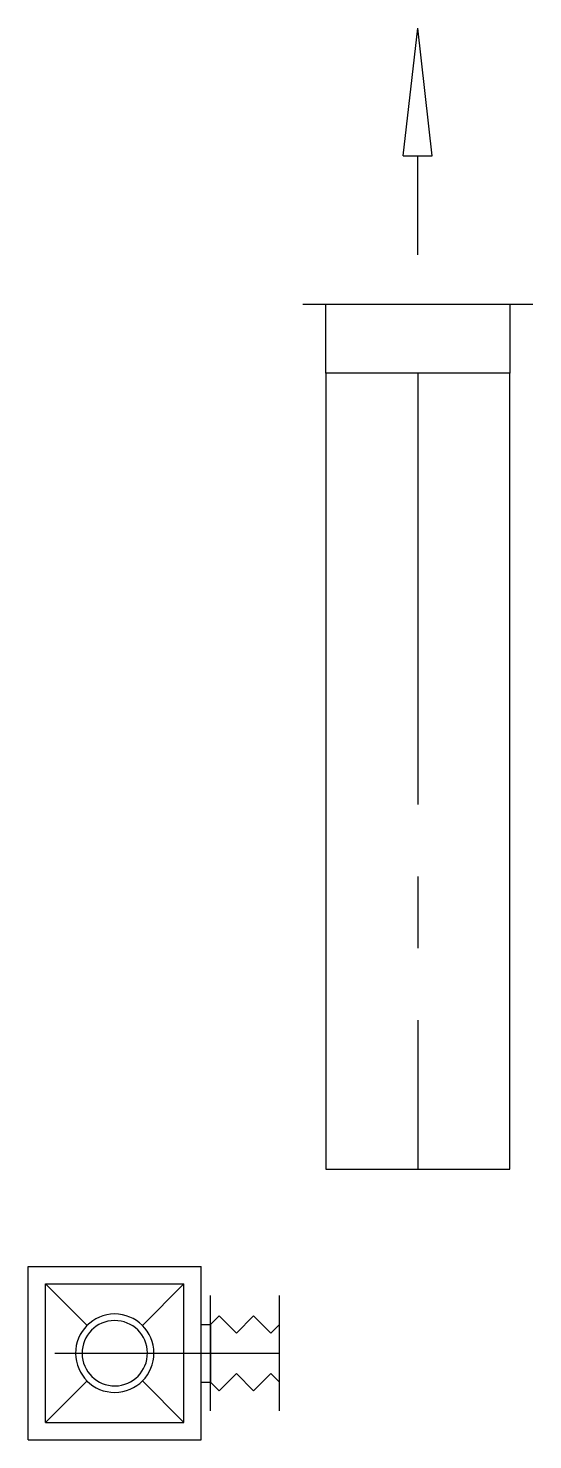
# Model space of a CAD drawing. Extents: x 4689302 to 7068445, y -422737 to 2032183.
# Drawn here: x 7067567 to 7068445, y 2029728 to 2032183 of the extents above.
import ezdxf

# ---------------------------------------------------------------- set-up
doc = ezdxf.new("R2010")
doc.units = 0
doc.header["$LTSCALE"] = 1000
doc.header["$MEASUREMENT"] = 0
doc.linetypes.add('CENTER2', pattern=[1.125, 0.75, -0.125, 0.125, -0.125])
doc.layers.get('0').update_dxf_attribs({"linetype": 'CONTINUOUS'})
for name, color, linetype in [('DUCT-排风中心线', 5, 'CENTER2'), ('DUCT-排风管', 31, 'CONTINUOUS'), ('DUCT-排风风口', 7, 'CONTINUOUS'), ('暖通文字', 3, 'CONTINUOUS')]:
    doc.layers.add(name, color=color, linetype=linetype)

# ---------------------------------------------------------------- blocks, each defined once
blk = doc.blocks.new('排气扇')
at = {"color": 2}
for p, q in [((-150.5, -150.5), (-150.5, 150.5)), ((-150.5, 150.5), (150.5, 150.5)), ((150.5, -150.5), (150.5, 150.5)), ((-120.4, -120.4), (-120.4, 120.4)), ((-120.4, 120.4), (120.4, 120.4)), ((-120.4, 120.4), (120.4, 120.4)), ((120.4, -120.4), (120.4, 120.4)), ((-120.4, -120.4), (120.4, -120.4)), ((-150.5, -150.5), (150.5, -150.5))]:
    blk.add_line(p, q, dxfattribs=at)
for p, q in [((-120.4, 120.4), (-48.2, 48.2)), ((48.2, 48.2), (120.4, 120.4)), ((150.5, -50.1, 3007.9), (150.5, 50.1, 3007.9)), ((150.5, 50.1, 3007.9), (166.4, 50.1, 2076.7)), ((166.4, 50.1, 2076.7), (166.4, -50.1, 2076.7)), ((-104.4, 0), (286.7, 0, 3007.9)), ((-120.4, -120.4), (-48.2, -48.2)), ((48.2, -48.2), (120.4, -120.4)), ((150.5, -50.1, 3007.9), (166.4, -50.1, 2076.7))]:
    blk.add_line(p, q)
at = {"color": 3}
for p, q in [((166.4, -100.3, 3007.9), (166.4, 100.3, 3007.9)), ((286.7, -100.3, 3007.9), (286.7, 100.3, 3007.9)), ((166.4, 50.1, 3007.9), (181.4, 65.2, 3007.9)), ((181.4, 65.2, 3007.9), (211.5, 35.1, 3007.9)), ((211.5, 35.1, 3007.9), (241.6, 65.2, 3007.9)), ((241.6, 65.2, 3007.9), (271.7, 35.1, 3007.9)), ((271.7, 35.1, 3007.9), (286.7, 50.1, 3007.9)), ((181.4, -65.2, 3007.9), (211.5, -35.1, 3007.9)), ((211.5, -35.1, 3007.9), (241.6, -65.2, 3007.9)), ((241.6, -65.2, 3007.9), (271.7, -35.1, 3007.9)), ((271.7, -35.1, 3007.9), (286.7, -50.1, 3007.9)), ((166.4, -50.1, 3007.9), (181.4, -65.2, 3007.9))]:
    blk.add_line(p, q, dxfattribs=at)
at = {"extrusion": (0, 0, -1)}
for major_axis, start_param, end_param in [((0, 68.2), 3.137359, 9.420544), ((-0.2, 56.8), 3.137413, 9.420598)]:
    blk.add_ellipse((0, 0), major_axis=major_axis, ratio=1, start_param=start_param, end_param=end_param, dxfattribs=at)
blk = doc.blocks.new('$风口$00000098')
for p, q in [((99.9, 250), (99.9, -250)), ((0, 200), (99.9, 200)), ((0, -200), (0, 200)), ((315.1, 31.5), (500, 0)), ((315.1, 31.5), (315.1, -31.5)), ((0, 0), (-100, 0)), ((171.6, 0), (315.1, 0)), ((315.1, -31.5), (500, 0)), ((99.9, -200), (0, -200))]:
    blk.add_line(p, q)

msp = doc.modelspace()

# ---------------------------------------------------------------- linework, layer by layer
at = {"layer": 'DUCT-排风中心线'}
msp.add_line((7068244.6, 2031582.7), (7068244.6, 2030198.8), dxfattribs=at)
at = {"layer": 'DUCT-排风管'}
for p, q in [((7068084.6, 2031582.7), (7068084.6, 2030198.8)), ((7068404.6, 2031582.7), (7068084.6, 2031582.7)), ((7068404.6, 2030198.8), (7068404.6, 2031582.7)), ((7068084.6, 2030198.8), (7068404.6, 2030198.8))]:
    msp.add_line(p, q, dxfattribs=at)

# ---------------------------------------------------------------- block references
at = {"layer": 'DUCT-排风风口', "color": 0, "xscale": 1.2, "yscale": 0.8, "rotation": 90}
msp.add_blockref('$风口$00000098', (7068244.6, 2031582.7, 2600), dxfattribs=at)
at = {"layer": '暖通文字'}
msp.add_blockref('排气扇', (7067717.5, 2029878.6), dxfattribs=at)

doc.saveas('drawing.dxf')
